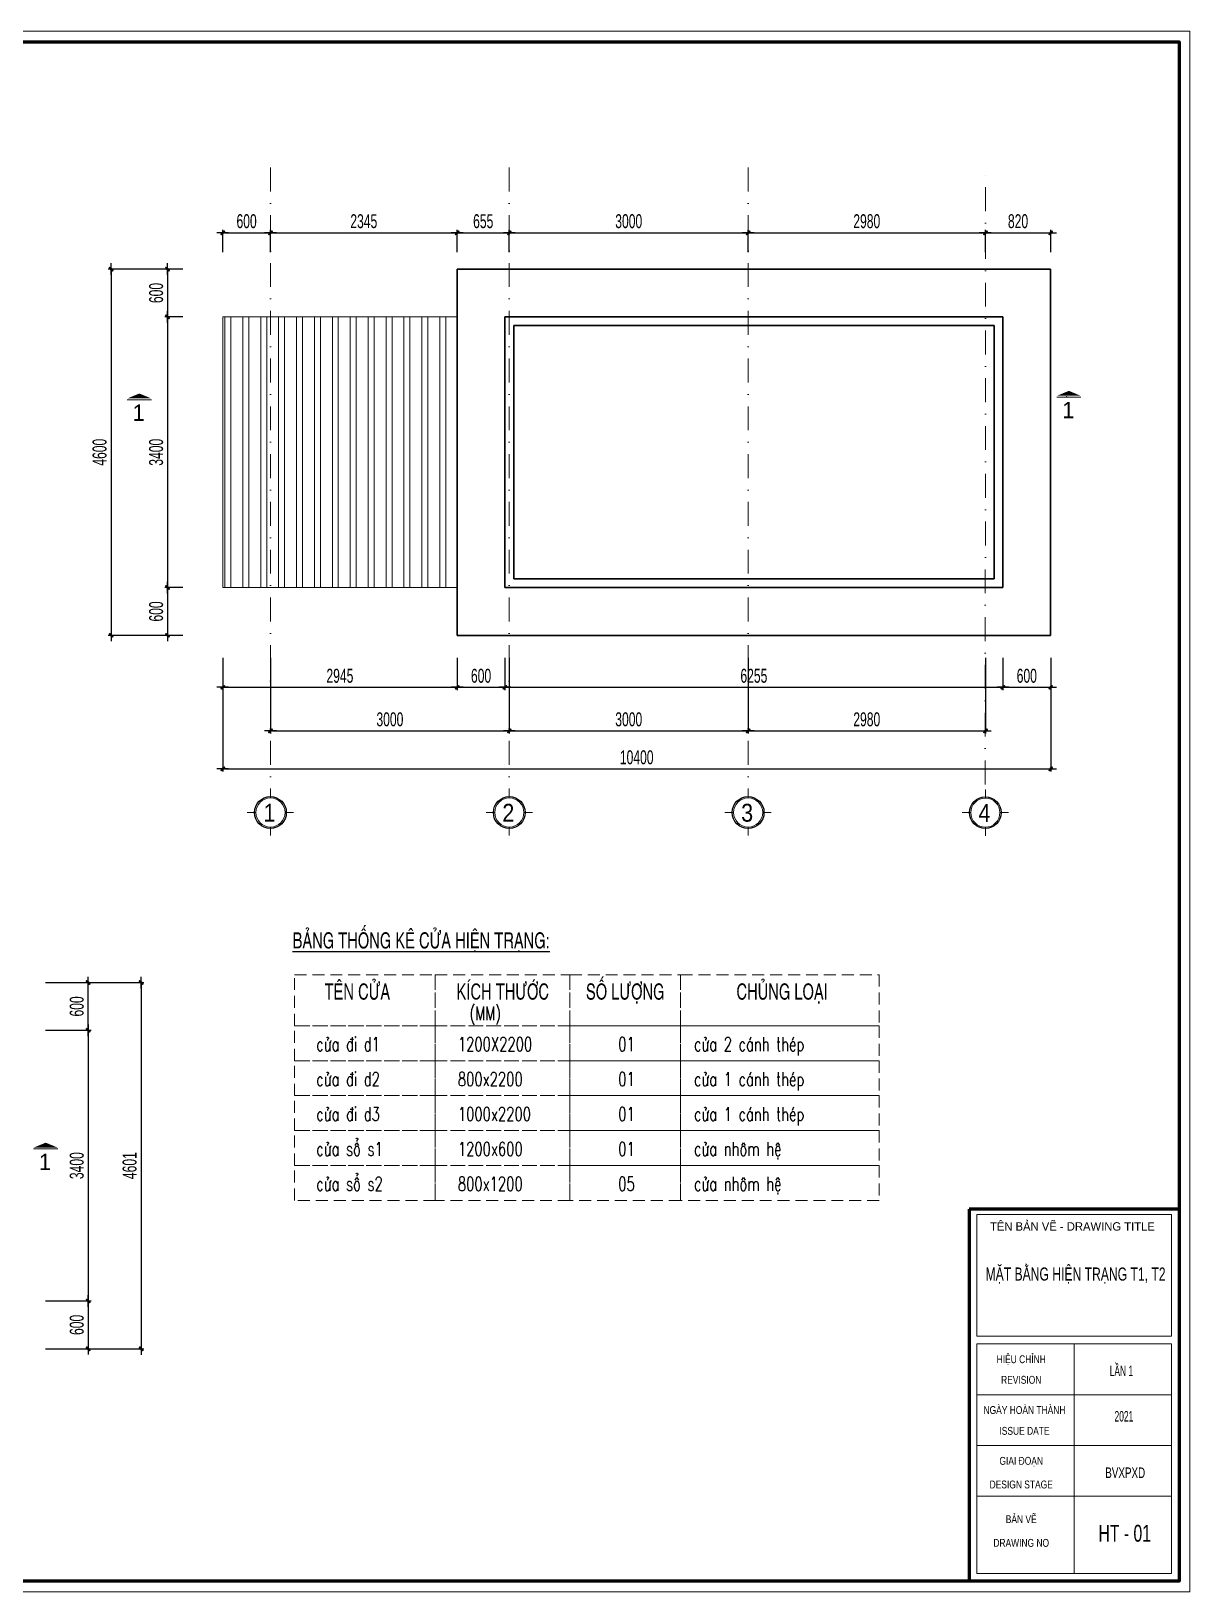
# Model space of a CAD drawing. Header units: millimetres. Extents: x 596422 to 1674380, y -367470 to 58862.
# Drawn here: x 842451 to 857004, y -263164 to -243562 of the extents above; entities that cross this region are included whole.
import ezdxf
from ezdxf.enums import TextEntityAlignment as Align

# ---------------------------------------------------------------- set-up
doc = ezdxf.new("R2010")
doc.units = ezdxf.units.MM
doc.header["$LTSCALE"] = 600
doc.header["$MEASUREMENT"] = 0
doc.linetypes.add('DASHDOT', pattern=[1, 0.5, -0.25, 0, -0.25])
doc.linetypes.add('HIDDEN', pattern=[0.375, 0.25, -0.125])
doc.layers.get('0').update_dxf_attribs({"lineweight": 0})
doc.layers.get('Defpoints').update_dxf_attribs({"lineweight": 0})
for name, color, linetype, lineweight in [('ISO', 33, 'Continuous', 15), ('LC Dim', 8, 'Continuous', 18), ('LC Hatch', 252, 'Continuous', 9), ('LC ISO', 153, 'Continuous', 13), ('LC Khac', 4, 'Continuous', 9), ('LC MANH DUT', 35, 'HIDDEN', 5), ('LC Net dam 1', 30, 'Continuous', 30), ('LC Net manh', 9, 'Continuous', 5), ('LC Net truc', 79, 'DASHDOT', 13), ('LC Text1', 3, 'Continuous', 20), ('LC Text2', 7, 'Continuous', 25)]:
    doc.layers.add(name, color=color, linetype=linetype, lineweight=lineweight)
doc.layers.add('Khungten_LCDI', color=7, linetype='Continuous')
doc.layers.add('Kichthuoc', color=9, linetype='Continuous')
doc.styles.add('HOATBIF', font='hoatbif.shx', dxfattribs={"width": 0.65})
doc.styles.add('Khungten', font='VHAVAN.TTF', dxfattribs={"width": 0.9, "height": 5000})
doc.styles.add('LC 1', font='VHAVANB.TTF')
doc.styles.add('LC 2', font='VHARIALN.TTF', dxfattribs={"width": 0.7})
doc.styles.add('LC 3', font='vnsimli.shx', dxfattribs={"width": 0.75})
doc.styles.add('Title', font='VHAVAN.TTF', dxfattribs={"width": 0.8})
doc.dimstyles.new('1-100(1-70)', dxfattribs={"dimscale": 70, "dimtxt": 2.5, "dimasz": 0.35, "dimexe": 0.5, "dimexo": 0, "dimgap": 0.8, "dimtad": 1, "dimdec": 0, "dimzin": 0, "dimdsep": 46, "dimtxsty": 'HOATBIF', "dimblk1": 'DOT', "dimblk2": 'DOT', "dimsah": 1, "dimcen": -1, "dimdle": 1, "dimclrd": 256, "dimclre": 256, "dimclrt": 4, "dimadec": 3, "dimazin": 2, "dimtfac": 0.333333, "dimtdec": 0, "dimtix": 1, "dimtmove": 2, "dimatfit": 3, "dimldrblk": 'DOT', "dimfxl": 1, "dimtvp": 0.833333, "dimtolj": 1, "dimtzin": 0, "dimarcsym": 0})

# ---------------------------------------------------------------- blocks, each defined once
blk = doc.blocks.new('LCDI-new')
at = {"layer": 'Defpoints', "lineweight": 0}
blk.add_lwpolyline([(-1626044.71, 488105.01), (-1626044.71, 488402.01), (-1625624.71, 488402.01), (-1625624.71, 488105.01)], close=True, dxfattribs=at)
at = {"layer": 'Khungten_LCDI', "color": 5, "lineweight": 25}
blk.add_line((-1625626.71, 488107.01), (-1625626.71, 488400.01), dxfattribs=at)
at = {"layer": 'Khungten_LCDI', "color": 5, "lineweight": 60}
for p, q in [((-1625666.71, 488177.85), (-1625666.71, 488107.01)), ((-1625626.71, 488177.85), (-1625666.71, 488177.85))]:
    blk.add_line(p, q, dxfattribs=at)
at = {"layer": 'Khungten_LCDI', "color": 9, "lineweight": 15}
for p, q in [((-1625646.71, 488152.18), (-1625646.71, 488108.51)), ((-1625628.21, 488142.51), (-1625665.21, 488142.51)), ((-1625628.21, 488132.84), (-1625665.21, 488132.84)), ((-1625628.21, 488123.18), (-1625665.21, 488123.18))]:
    blk.add_line(p, q, dxfattribs=at)
at = {"layer": 'Khungten_LCDI', "color": 5, "lineweight": 60}
blk.add_lwpolyline([(-1626032.71, 488107.01), (-1626032.71, 488400.01), (-1625626.71, 488400.01), (-1625626.71, 488107.01)], close=True, dxfattribs=at)
at = {"layer": 'Khungten_LCDI', "color": 9, "lineweight": 15}
for points in [[(-1625665.21, 488153.68), (-1625628.21, 488153.68), (-1625628.21, 488176.84), (-1625665.21, 488176.84)], [(-1625665.21, 488108.51), (-1625628.21, 488108.51), (-1625628.21, 488152.18), (-1625665.21, 488152.18)]]:
    blk.add_lwpolyline(points, close=True, dxfattribs=at)
at = {"color": 7, "style": 'Khungten'}
blk.add_text('tªn b¶n vÏ - drawing title', height=1.6, dxfattribs=at).set_placement((-1625647.05, 488173.74), align=Align.CENTER)
at = {"color": 7}
for s, height, style, width, p in [('hiÖu chØnh', 1.5, 'Khungten', 0.8, (-1625656.79, 488148.52)), ('revision', 1.5, 'Khungten', 0.8, (-1625656.79, 488144.6)), ('ngµy hoµn thµnh', 1.5, 'Khungten', 0.8, (-1625656.17, 488138.85)), ('issue date', 1.5, 'Khungten', 0.8, (-1625656.17, 488134.89)), ('giai ®o¹n', 1.5, 'Khungten', 0.8, (-1625656.79, 488129.18)), ('BVxpxd', 2, 'Title', 0.7, (-1625637, 488126.67)), ('design stage', 1.5, 'Khungten', 0.8, (-1625656.79, 488124.68)), ('b¶n vÏ', 1.5, 'Khungten', 0.8, (-1625656.79, 488118.07)), ('drawing nO', 1.5, 'Khungten', 0.8, (-1625656.79, 488113.57))]:
    blk.add_text(s, height=height, dxfattribs=dict(at, style=style, width=width)).set_placement(p, align=Align.CENTER)
at = {"color": 2, "style": 'Title', "width": 1.824646}
for tag, p, p2 in [('TENBANVE1', (-1625663.58, 488164.65), (-1625629.32, 488164.65)), ('TENBANVE2', (-1625663.58, 488157.89), (-1625629.32, 488157.89))]:
    blk.add_attdef(tag, text='', height=2.5, dxfattribs=at).set_placement(p, p2, align=Align.FIT)
at = {"color": 7, "style": 'Khungten', "width": 0.8}
for tag, p in [('REVISION', (-1625637.72, 488146.05)), ('NGAYHT', (-1625637.25, 488137.42))]:
    blk.add_attdef(tag, text='', height=2, dxfattribs=at).set_placement(p, align=Align.CENTER)
at = {"color": 2, "style": 'Title', "width": 0.7}
blk.add_attdef('SOBANVE', text='', height=2.5, dxfattribs=at).set_placement((-1625637.09, 488114.55), align=Align.CENTER)
blk = doc.blocks.new('DOT')
at = {"layer": 'Kichthuoc'}
blk.add_line((-3, 0), (3, 0), dxfattribs=at)
at = {"layer": 'Kichthuoc', "color": 4}
blk.add_line((-1, -1), (1, 1), dxfattribs=at)
blk.add_lwpolyline([(0.5, 1), (-1, -0.5), (-0.5, -1), (1, 0.5)], close=True, dxfattribs=at)
blk = doc.blocks.new('*D1454')
at = {"layer": 'Defpoints', "color": 0, "transparency": 16777216}
for p in [(842629, -255511), (843168, -255511), (842629, -256111)]:
    blk.add_point(p, dxfattribs=at)
at = {"layer": 'LC Dim', "lineweight": -2, "transparency": 16777216}
for p, q in [((842629, -255511), (843203, -255511)), ((843168, -256087), (843168, -255536)), ((842629, -256111), (843203, -256111))]:
    blk.add_line(p, q, dxfattribs=at)
at = {"layer": 'LC Dim', "lineweight": -2, "transparency": 16777216, "xscale": 24.5, "yscale": 24.5, "zscale": 24.5}
for p, rotation in [((843168, -255511), 89.99999999999338), ((843168, -256111), 269.9999999999933)]:
    blk.add_blockref('DOT', p, dxfattribs=dict(at, rotation=rotation))
at = {"layer": 'LC Dim', "color": 4, "transparency": 16777216, "insert": (843024, -255811), "char_height": 175, "attachment_point": 5, "rotation": 90, "style": 'HOATBIF'}
blk.add_mtext('\\A1;600', dxfattribs=at)
blk = doc.blocks.new('_Dot')
at = {"color": 0, "linetype": 'ByBlock', "lineweight": -2}
blk.add_line((-0.5, 0), (-1, 0), dxfattribs=at)
at = {"color": 0, "linetype": 'ByBlock', "const_width": 0.5}
blk.add_lwpolyline([(-0.25, 0, 1), (0.25, 0, 1)], format="xyb", close=True, dxfattribs=at)
blk = doc.blocks.new('*D1455')
at = {"layer": 'Defpoints', "color": 0, "transparency": 16777216}
for p in [(842629, -256111), (842629, -259511), (843168, -259511)]:
    blk.add_point(p, dxfattribs=at)
at = {"layer": 'LC Dim', "lineweight": -2, "transparency": 16777216}
for p, q in [((842629, -256111), (843203, -256111)), ((843168, -256136), (843168, -259487)), ((842629, -259511), (843203, -259511))]:
    blk.add_line(p, q, dxfattribs=at)
at = {"layer": 'LC Dim', "lineweight": -2, "transparency": 16777216, "xscale": 24.5, "yscale": 24.5, "zscale": 24.5}
for p, rotation in [((843168, -256111), 89.99999999999336), ((843168, -259511), 269.9999999999933)]:
    blk.add_blockref('DOT', p, dxfattribs=dict(at, rotation=rotation))
at = {"layer": 'LC Dim', "color": 4, "transparency": 16777216, "insert": (843024, -257811), "char_height": 175, "attachment_point": 5, "rotation": 90, "style": 'HOATBIF'}
blk.add_mtext('\\A1;3400', dxfattribs=at)
blk = doc.blocks.new('*D1456')
at = {"layer": 'Defpoints', "color": 0, "transparency": 16777216}
for p in [(842629, -259511), (842629, -260111), (843168, -260111)]:
    blk.add_point(p, dxfattribs=at)
at = {"layer": 'LC Dim', "lineweight": -2, "transparency": 16777216}
for p, q in [((842629, -259511), (843203, -259511)), ((843168, -259536), (843168, -260087)), ((842629, -260111), (843203, -260111))]:
    blk.add_line(p, q, dxfattribs=at)
at = {"layer": 'LC Dim', "lineweight": -2, "transparency": 16777216, "xscale": 24.5, "yscale": 24.5, "zscale": 24.5}
for p, rotation in [((843168, -259511), 89.99999999999336), ((843168, -260111), 269.9999999999933)]:
    blk.add_blockref('DOT', p, dxfattribs=dict(at, rotation=rotation))
at = {"layer": 'LC Dim', "color": 4, "transparency": 16777216, "insert": (843024, -259811), "char_height": 175, "attachment_point": 5, "rotation": 90, "style": 'HOATBIF'}
blk.add_mtext('\\A1;600', dxfattribs=at)
blk = doc.blocks.new('*D1458')
at = {"layer": 'Defpoints', "color": 0, "transparency": 16777216}
for p in [(842629, -255511), (842629, -260112), (843832, -260112)]:
    blk.add_point(p, dxfattribs=at)
at = {"layer": 'LC Dim', "lineweight": -2, "transparency": 16777216}
for p, q in [((842629, -255511), (843867, -255511)), ((843832, -255536), (843832, -260087)), ((842629, -260112), (843867, -260112))]:
    blk.add_line(p, q, dxfattribs=at)
at = {"layer": 'LC Dim', "lineweight": -2, "transparency": 16777216, "xscale": 24.5, "yscale": 24.5, "zscale": 24.5}
for p, rotation in [((843832, -255511), 89.99999999999336), ((843832, -260112), 269.9999999999933)]:
    blk.add_blockref('DOT', p, dxfattribs=dict(at, rotation=rotation))
at = {"layer": 'LC Dim', "color": 4, "transparency": 16777216, "insert": (843688, -257811), "char_height": 175, "attachment_point": 5, "rotation": 90, "style": 'HOATBIF'}
blk.add_mtext('\\A1;4601', dxfattribs=at)
blk = doc.blocks.new('*D1459')
at = {"layer": 'Defpoints', "color": 0, "transparency": 16777216}
for p in [(845457, -246093), (844857, -246338), (845457, -246338)]:
    blk.add_point(p, dxfattribs=at)
at = {"layer": 'LC Dim', "lineweight": -2, "transparency": 16777216}
for p, q in [((844857, -246338), (844857, -246058)), ((844881, -246093), (845432, -246093)), ((845457, -246338), (845457, -246058))]:
    blk.add_line(p, q, dxfattribs=at)
at = {"layer": 'LC Dim', "lineweight": -2, "transparency": 16777216, "xscale": 24.5, "yscale": 24.5, "zscale": 24.5}
for p, rotation in [((844857, -246093), 179.9999999999934), ((845457, -246093), 359.9999999999933)]:
    blk.add_blockref('DOT', p, dxfattribs=dict(at, rotation=rotation))
at = {"layer": 'LC Dim', "color": 4, "transparency": 16777216, "insert": (845157, -245949), "char_height": 175, "attachment_point": 5, "style": 'HOATBIF'}
blk.add_mtext('\\A1;600', dxfattribs=at)
blk = doc.blocks.new('*D1460')
at = {"layer": 'Defpoints', "color": 0, "transparency": 16777216}
for p in [(847802, -246093), (845457, -246338), (847802, -246338)]:
    blk.add_point(p, dxfattribs=at)
at = {"layer": 'LC Dim', "lineweight": -2, "transparency": 16777216}
for p, q in [((845457, -246338), (845457, -246058)), ((845481, -246093), (847777, -246093)), ((847802, -246338), (847802, -246058))]:
    blk.add_line(p, q, dxfattribs=at)
at = {"layer": 'LC Dim', "lineweight": -2, "transparency": 16777216, "xscale": 24.5, "yscale": 24.5, "zscale": 24.5}
for p, rotation in [((845457, -246093), 179.9999999999906), ((847802, -246093), 359.9999999999907)]:
    blk.add_blockref('DOT', p, dxfattribs=dict(at, rotation=rotation))
at = {"layer": 'LC Dim', "color": 4, "transparency": 16777216, "insert": (846629, -245949), "char_height": 175, "attachment_point": 5, "style": 'HOATBIF'}
blk.add_mtext('\\A1;2345', dxfattribs=at)
blk = doc.blocks.new('*D1461')
at = {"layer": 'Defpoints', "color": 0, "transparency": 16777216}
for p in [(848457, -246093), (847802, -246338), (848457, -246338)]:
    blk.add_point(p, dxfattribs=at)
at = {"layer": 'LC Dim', "lineweight": -2, "transparency": 16777216}
for p, q in [((847802, -246338), (847802, -246058)), ((847826, -246093), (848432, -246093)), ((848457, -246338), (848457, -246058))]:
    blk.add_line(p, q, dxfattribs=at)
at = {"layer": 'LC Dim', "lineweight": -2, "transparency": 16777216, "xscale": 24.5, "yscale": 24.5, "zscale": 24.5}
for p, rotation in [((847802, -246093), 179.9999999999906), ((848457, -246093), 359.9999999999907)]:
    blk.add_blockref('DOT', p, dxfattribs=dict(at, rotation=rotation))
at = {"layer": 'LC Dim', "color": 4, "transparency": 16777216, "insert": (848129, -245949), "char_height": 175, "attachment_point": 5, "style": 'HOATBIF'}
blk.add_mtext('\\A1;655', dxfattribs=at)
blk = doc.blocks.new('*D1462')
at = {"layer": 'Defpoints', "color": 0, "transparency": 16777216}
for p in [(851457, -246093), (848457, -246338), (851457, -246338)]:
    blk.add_point(p, dxfattribs=at)
at = {"layer": 'LC Dim', "lineweight": -2, "transparency": 16777216}
for p, q in [((848457, -246338), (848457, -246058)), ((848481, -246093), (851432, -246093)), ((851457, -246338), (851457, -246058))]:
    blk.add_line(p, q, dxfattribs=at)
at = {"layer": 'LC Dim', "lineweight": -2, "transparency": 16777216, "xscale": 24.5, "yscale": 24.5, "zscale": 24.5}
for p, rotation in [((848457, -246093), 179.9999999999906), ((851457, -246093), 359.9999999999907)]:
    blk.add_blockref('DOT', p, dxfattribs=dict(at, rotation=rotation))
at = {"layer": 'LC Dim', "color": 4, "transparency": 16777216, "insert": (849957, -245949), "char_height": 175, "attachment_point": 5, "style": 'HOATBIF'}
blk.add_mtext('\\A1;3000', dxfattribs=at)
blk = doc.blocks.new('*D1463')
at = {"layer": 'Defpoints', "color": 0, "transparency": 16777216}
for p in [(854437, -246093), (851457, -246338), (854437, -246338)]:
    blk.add_point(p, dxfattribs=at)
at = {"layer": 'LC Dim', "lineweight": -2, "transparency": 16777216}
for p, q in [((851457, -246338), (851457, -246058)), ((851481, -246093), (854412, -246093)), ((854437, -246338), (854437, -246058))]:
    blk.add_line(p, q, dxfattribs=at)
at = {"layer": 'LC Dim', "lineweight": -2, "transparency": 16777216, "xscale": 24.5, "yscale": 24.5, "zscale": 24.5}
for p, rotation in [((851457, -246093), 179.9999999999906), ((854437, -246093), 359.9999999999907)]:
    blk.add_blockref('DOT', p, dxfattribs=dict(at, rotation=rotation))
at = {"layer": 'LC Dim', "color": 4, "transparency": 16777216, "insert": (852947, -245949), "char_height": 175, "attachment_point": 5, "style": 'HOATBIF'}
blk.add_mtext('\\A1;2980', dxfattribs=at)
blk = doc.blocks.new('*D1464')
at = {"layer": 'Defpoints', "color": 0, "transparency": 16777216}
for p in [(855257, -246093), (854437, -246338), (855257, -246338)]:
    blk.add_point(p, dxfattribs=at)
at = {"layer": 'LC Dim', "lineweight": -2, "transparency": 16777216}
for p, q in [((854437, -246338), (854437, -246058)), ((854461, -246093), (855232, -246093)), ((855257, -246338), (855257, -246058))]:
    blk.add_line(p, q, dxfattribs=at)
at = {"layer": 'LC Dim', "lineweight": -2, "transparency": 16777216, "xscale": 24.5, "yscale": 24.5, "zscale": 24.5}
for p, rotation in [((854437, -246093), 179.9999999999906), ((855257, -246093), 359.9999999999907)]:
    blk.add_blockref('DOT', p, dxfattribs=dict(at, rotation=rotation))
at = {"layer": 'LC Dim', "color": 4, "transparency": 16777216, "insert": (854847, -245949), "char_height": 175, "attachment_point": 5, "style": 'HOATBIF'}
blk.add_mtext('\\A1;820', dxfattribs=at)
blk = doc.blocks.new('*D1465')
at = {"layer": 'Defpoints', "color": 0, "transparency": 16777216}
for p in [(844354, -246550), (844164, -247150), (844354, -247150)]:
    blk.add_point(p, dxfattribs=at)
at = {"layer": 'LC Dim', "lineweight": -2, "transparency": 16777216}
for p, q in [((844354, -246550), (844129, -246550)), ((844164, -246575), (844164, -247126)), ((844354, -247150), (844129, -247150))]:
    blk.add_line(p, q, dxfattribs=at)
at = {"layer": 'LC Dim', "lineweight": -2, "transparency": 16777216, "xscale": 24.5, "yscale": 24.5, "zscale": 24.5}
for p, rotation in [((844164, -246550), 89.99999999999336), ((844164, -247150), 269.9999999999933)]:
    blk.add_blockref('DOT', p, dxfattribs=dict(at, rotation=rotation))
at = {"layer": 'LC Dim', "color": 4, "transparency": 16777216, "insert": (844021, -246850), "char_height": 175, "attachment_point": 5, "rotation": 90, "style": 'HOATBIF'}
blk.add_mtext('\\A1;600', dxfattribs=at)
blk = doc.blocks.new('*D1466')
at = {"layer": 'Defpoints', "color": 0, "transparency": 16777216}
for p in [(844354, -247150), (844164, -250550), (844354, -250550)]:
    blk.add_point(p, dxfattribs=at)
at = {"layer": 'LC Dim', "lineweight": -2, "transparency": 16777216}
for p, q in [((844354, -247150), (844129, -247150)), ((844164, -247175), (844164, -250526)), ((844354, -250550), (844129, -250550))]:
    blk.add_line(p, q, dxfattribs=at)
at = {"layer": 'LC Dim', "lineweight": -2, "transparency": 16777216, "xscale": 24.5, "yscale": 24.5, "zscale": 24.5}
for p, rotation in [((844164, -247150), 89.99999999999336), ((844164, -250550), 269.9999999999933)]:
    blk.add_blockref('DOT', p, dxfattribs=dict(at, rotation=rotation))
at = {"layer": 'LC Dim', "color": 4, "transparency": 16777216, "insert": (844021, -248850), "char_height": 175, "attachment_point": 5, "rotation": 90, "style": 'HOATBIF'}
blk.add_mtext('\\A1;3400', dxfattribs=at)
blk = doc.blocks.new('*D1467')
at = {"layer": 'Defpoints', "color": 0, "transparency": 16777216}
for p in [(844354, -250550), (844164, -251150), (844354, -251150)]:
    blk.add_point(p, dxfattribs=at)
at = {"layer": 'LC Dim', "lineweight": -2, "transparency": 16777216}
for p, q in [((844354, -250550), (844129, -250550)), ((844164, -250575), (844164, -251126)), ((844354, -251150), (844129, -251150))]:
    blk.add_line(p, q, dxfattribs=at)
at = {"layer": 'LC Dim', "lineweight": -2, "transparency": 16777216, "xscale": 24.5, "yscale": 24.5, "zscale": 24.5}
for p, rotation in [((844164, -250550), 89.99999999999336), ((844164, -251150), 269.9999999999933)]:
    blk.add_blockref('DOT', p, dxfattribs=dict(at, rotation=rotation))
at = {"layer": 'LC Dim', "color": 4, "transparency": 16777216, "insert": (844021, -250850), "char_height": 175, "attachment_point": 5, "rotation": 90, "style": 'HOATBIF'}
blk.add_mtext('\\A1;600', dxfattribs=at)
blk = doc.blocks.new('*D1468')
at = {"layer": 'Defpoints', "color": 0, "transparency": 16777216}
for p in [(844354, -246550), (843455, -251150), (844354, -251150)]:
    blk.add_point(p, dxfattribs=at)
at = {"layer": 'LC Dim', "lineweight": -2, "transparency": 16777216}
for p, q in [((844354, -246550), (843420, -246550)), ((843455, -246575), (843455, -251126)), ((844354, -251150), (843420, -251150))]:
    blk.add_line(p, q, dxfattribs=at)
at = {"layer": 'LC Dim', "lineweight": -2, "transparency": 16777216, "xscale": 24.5, "yscale": 24.5, "zscale": 24.5}
for p, rotation in [((843455, -246550), 89.99999999999336), ((843455, -251150), 269.9999999999933)]:
    blk.add_blockref('DOT', p, dxfattribs=dict(at, rotation=rotation))
at = {"layer": 'LC Dim', "color": 4, "transparency": 16777216, "insert": (843311, -248850), "char_height": 175, "attachment_point": 5, "rotation": 90, "style": 'HOATBIF'}
blk.add_mtext('\\A1;4600', dxfattribs=at)
blk = doc.blocks.new('*D1469')
at = {"layer": 'Defpoints', "color": 0, "transparency": 16777216}
for p in [(844857, -251432), (847802, -251432), (847802, -251803)]:
    blk.add_point(p, dxfattribs=at)
at = {"layer": 'LC Dim', "lineweight": -2, "transparency": 16777216}
for p, q in [((844857, -251432), (844857, -251838)), ((847802, -251432), (847802, -251838)), ((844881, -251803), (847777, -251803))]:
    blk.add_line(p, q, dxfattribs=at)
at = {"layer": 'LC Dim', "lineweight": -2, "transparency": 16777216, "xscale": 24.5, "yscale": 24.5, "zscale": 24.5}
for p, rotation in [((844857, -251803), 179.9999999999934), ((847802, -251803), 359.9999999999933)]:
    blk.add_blockref('DOT', p, dxfattribs=dict(at, rotation=rotation))
at = {"layer": 'LC Dim', "color": 4, "transparency": 16777216, "insert": (846329, -251659), "char_height": 175, "attachment_point": 5, "style": 'HOATBIF'}
blk.add_mtext('\\A1;2945', dxfattribs=at)
blk = doc.blocks.new('*D1470')
at = {"layer": 'Defpoints', "color": 0, "transparency": 16777216}
for p in [(847802, -251432), (848402, -251432), (848402, -251803)]:
    blk.add_point(p, dxfattribs=at)
at = {"layer": 'LC Dim', "lineweight": -2, "transparency": 16777216}
for p, q in [((847802, -251432), (847802, -251838)), ((848402, -251432), (848402, -251838)), ((847826, -251803), (848377, -251803))]:
    blk.add_line(p, q, dxfattribs=at)
at = {"layer": 'LC Dim', "lineweight": -2, "transparency": 16777216, "xscale": 24.5, "yscale": 24.5, "zscale": 24.5}
for p, rotation in [((847802, -251803), 179.9999999999939), ((848402, -251803), 359.9999999999939)]:
    blk.add_blockref('DOT', p, dxfattribs=dict(at, rotation=rotation))
at = {"layer": 'LC Dim', "color": 4, "transparency": 16777216, "insert": (848102, -251659), "char_height": 175, "attachment_point": 5, "style": 'HOATBIF'}
blk.add_mtext('\\A1;600', dxfattribs=at)
blk = doc.blocks.new('*D1471')
at = {"layer": 'Defpoints', "color": 0, "transparency": 16777216}
for p in [(848402, -251432), (854657, -251432), (854657, -251803)]:
    blk.add_point(p, dxfattribs=at)
at = {"layer": 'LC Dim', "lineweight": -2, "transparency": 16777216}
for p, q in [((848402, -251432), (848402, -251838)), ((854657, -251432), (854657, -251838)), ((848426, -251803), (854632, -251803))]:
    blk.add_line(p, q, dxfattribs=at)
at = {"layer": 'LC Dim', "lineweight": -2, "transparency": 16777216, "xscale": 24.5, "yscale": 24.5, "zscale": 24.5}
for p, rotation in [((848402, -251803), 179.9999999999939), ((854657, -251803), 359.9999999999939)]:
    blk.add_blockref('DOT', p, dxfattribs=dict(at, rotation=rotation))
at = {"layer": 'LC Dim', "color": 4, "transparency": 16777216, "insert": (851529, -251659), "char_height": 175, "attachment_point": 5, "style": 'HOATBIF'}
blk.add_mtext('\\A1;6255', dxfattribs=at)
blk = doc.blocks.new('*D1472')
at = {"layer": 'Defpoints', "color": 0, "transparency": 16777216}
for p in [(854657, -251432), (855257, -251432), (855257, -251803)]:
    blk.add_point(p, dxfattribs=at)
at = {"layer": 'LC Dim', "lineweight": -2, "transparency": 16777216}
for p, q in [((854657, -251432), (854657, -251838)), ((855257, -251432), (855257, -251838)), ((854681, -251803), (855232, -251803))]:
    blk.add_line(p, q, dxfattribs=at)
at = {"layer": 'LC Dim', "lineweight": -2, "transparency": 16777216, "xscale": 24.5, "yscale": 24.5, "zscale": 24.5}
for p, rotation in [((854657, -251803), 179.9999999999939), ((855257, -251803), 359.9999999999939)]:
    blk.add_blockref('DOT', p, dxfattribs=dict(at, rotation=rotation))
at = {"layer": 'LC Dim', "color": 4, "transparency": 16777216, "insert": (854957, -251659), "char_height": 175, "attachment_point": 5, "style": 'HOATBIF'}
blk.add_mtext('\\A1;600', dxfattribs=at)
blk = doc.blocks.new('*D1473')
at = {"layer": 'Defpoints', "color": 0, "transparency": 16777216}
for p in [(845457, -251432), (848457, -251432), (848457, -252349)]:
    blk.add_point(p, dxfattribs=at)
at = {"layer": 'LC Dim', "lineweight": -2, "transparency": 16777216}
for p, q in [((845457, -251432), (845457, -252384)), ((848457, -251432), (848457, -252384)), ((845481, -252349), (848432, -252349))]:
    blk.add_line(p, q, dxfattribs=at)
at = {"layer": 'LC Dim', "lineweight": -2, "transparency": 16777216, "xscale": 24.5, "yscale": 24.5, "zscale": 24.5}
for p, rotation in [((845457, -252349), 179.9999999999934), ((848457, -252349), 359.9999999999933)]:
    blk.add_blockref('DOT', p, dxfattribs=dict(at, rotation=rotation))
at = {"layer": 'LC Dim', "color": 4, "transparency": 16777216, "insert": (846957, -252206), "char_height": 175, "attachment_point": 5, "style": 'HOATBIF'}
blk.add_mtext('\\A1;3000', dxfattribs=at)
blk = doc.blocks.new('*D1474')
at = {"layer": 'Defpoints', "color": 0, "transparency": 16777216}
for p in [(848457, -251432), (851457, -251432), (851457, -252349)]:
    blk.add_point(p, dxfattribs=at)
at = {"layer": 'LC Dim', "lineweight": -2, "transparency": 16777216}
for p, q in [((848457, -251432), (848457, -252384)), ((851457, -251432), (851457, -252384)), ((848481, -252349), (851432, -252349))]:
    blk.add_line(p, q, dxfattribs=at)
at = {"layer": 'LC Dim', "lineweight": -2, "transparency": 16777216, "xscale": 24.5, "yscale": 24.5, "zscale": 24.5}
for p, rotation in [((848457, -252349), 180.0000000018666), ((851457, -252349), 1.866603931457309e-09)]:
    blk.add_blockref('DOT', p, dxfattribs=dict(at, rotation=rotation))
at = {"layer": 'LC Dim', "color": 4, "transparency": 16777216, "insert": (849957, -252206), "char_height": 175, "attachment_point": 5, "rotation": 0, "style": 'HOATBIF'}
blk.add_mtext('\\A1;3000', dxfattribs=at)
blk = doc.blocks.new('*D1475')
at = {"layer": 'Defpoints', "color": 0, "transparency": 16777216}
for p in [(851457, -251432), (854437, -251432), (854437, -252349)]:
    blk.add_point(p, dxfattribs=at)
at = {"layer": 'LC Dim', "lineweight": -2, "transparency": 16777216}
for p, q in [((851457, -251432), (851457, -252384)), ((854437, -251432), (854437, -252384)), ((851481, -252349), (854412, -252349))]:
    blk.add_line(p, q, dxfattribs=at)
at = {"layer": 'LC Dim', "lineweight": -2, "transparency": 16777216, "xscale": 24.5, "yscale": 24.5, "zscale": 24.5}
for p, rotation in [((851457, -252349), 180.0000000018666), ((854437, -252349), 1.866603931457309e-09)]:
    blk.add_blockref('DOT', p, dxfattribs=dict(at, rotation=rotation))
at = {"layer": 'LC Dim', "color": 4, "transparency": 16777216, "insert": (852947, -252206), "char_height": 175, "attachment_point": 5, "rotation": 0, "style": 'HOATBIF'}
blk.add_mtext('\\A1;2980', dxfattribs=at)
blk = doc.blocks.new('*D1476')
at = {"layer": 'Defpoints', "color": 0, "transparency": 16777216}
for p in [(844857, -251432), (855257, -251432), (855257, -252826)]:
    blk.add_point(p, dxfattribs=at)
at = {"layer": 'LC Dim', "lineweight": -2, "transparency": 16777216}
for p, q in [((844857, -251432), (844857, -252861)), ((855257, -251432), (855257, -252861)), ((844881, -252826), (855232, -252826))]:
    blk.add_line(p, q, dxfattribs=at)
at = {"layer": 'LC Dim', "lineweight": -2, "transparency": 16777216, "xscale": 24.5, "yscale": 24.5, "zscale": 24.5}
for p, rotation in [((844857, -252826), 179.9999999999934), ((855257, -252826), 359.9999999999933)]:
    blk.add_blockref('DOT', p, dxfattribs=dict(at, rotation=rotation))
at = {"layer": 'LC Dim', "color": 4, "transparency": 16777216, "insert": (850057, -252683), "char_height": 175, "attachment_point": 5, "style": 'HOATBIF'}
blk.add_mtext('\\A1;10400', dxfattribs=at)
blk = doc.blocks.new('TTRUC')
at = {"layer": 'ISO'}
for p, q in [((0, 6.37), (0, 10.13)), ((-6.37, 0), (-10.13, 0)), ((6.37, 0), (10.13, 0)), ((0, -6.37), (0, -10.13))]:
    blk.add_line(p, q, dxfattribs=at)
blk.add_circle((0, 0), 6.37, dxfattribs=at)
at = {"layer": 'Kichthuoc'}
blk.add_circle((0, 0), 6.95, dxfattribs=at)

msp = doc.modelspace()

# ---------------------------------------------------------------- hatches: boundary and pattern name
at = {"layer": 'LC Hatch'}
h = msp.add_hatch(dxfattribs=at)
h.set_pattern_fill('ANSI32', color=256, scale=600, angle=45)
h.set_pattern_definition([(90, (864683.87, -192285.33), (-225, 3e-11), []), (90, (864758.87, -192210.33), (-225, 3e-11), [])])
h.paths.add_polyline_path([(844856.6, -250550.2), (847801.6, -250550.2), (847801.6, -247150.2), (844856.6, -247150.2)])

# ---------------------------------------------------------------- linework, layer by layer
at = {"layer": 'LC Dim'}
for p in [(854656.6, -247550.2), (854656.6, -247550.2), (855456, -248150.2), (855456, -248150.2), (854656.6, -249350.2), (854656.6, -249350.2), (854656.6, -249950.2), (854656.6, -249950.2)]:
    msp.add_point(p, dxfattribs=at)
at = {"layer": 'LC Khac', "color": 1, "ltscale": 2}
for p, q in [((855636.7, -248157.7), (855333.8, -248157.7)), ((843960.7, -248190.8), (843657.8, -248190.8)), ((842784.6, -257600.7), (842481.7, -257600.7))]:
    msp.add_line(p, q, dxfattribs=at)
for points in [[(843809.2, -248112.4, 0, 294.2, 0), (843809.2, -248173.2, 171.6, 171.6, 0)], [(855485.3, -248079.3, 0, 294.2, 0), (855485.3, -248140.1, 171.6, 171.6, 0)], [(842633.1, -257522.3, 0, 294.2, 0), (842633.1, -257583.1, 171.6, 171.6, 0)]]:
    msp.add_lwpolyline(points, format="xyseb", dxfattribs=at)
at = {"layer": 'LC MANH DUT'}
for points in [[(845759.3, -255412.3), (847527.5, -255412.3), (847527.5, -256054.7), (845759.3, -256054.7)], [(847527.5, -255412.3), (849217.9, -255412.3), (849217.9, -256054.7), (847527.5, -256054.7)], [(849217.9, -255412.3), (850608.7, -255412.3), (850608.7, -256054.7), (849217.9, -256054.7)], [(850608.7, -255412.3), (853102.3, -255412.3), (853102.3, -256054.7), (850608.7, -256054.7)], [(845759.3, -256054.7), (847527.5, -256054.7), (847527.5, -256493.4), (845759.3, -256493.4)], [(847527.5, -256054.7), (849217.9, -256054.7), (849217.9, -256493.4), (847527.5, -256493.4)], [(849217.9, -256054.7), (850608.7, -256054.7), (850608.7, -256493.4), (849217.9, -256493.4)], [(850608.7, -256054.7), (853102.3, -256054.7), (853102.3, -256493.4), (850608.7, -256493.4)], [(845759.3, -256493.4), (847527.5, -256493.4), (847527.5, -256932), (845759.3, -256932)], [(847527.5, -256493.4), (849217.9, -256493.4), (849217.9, -256932), (847527.5, -256932)], [(849217.9, -256493.4), (850608.7, -256493.4), (850608.7, -256932), (849217.9, -256932)], [(850608.7, -256493.4), (853102.3, -256493.4), (853102.3, -256932), (850608.7, -256932)], [(845759.3, -256932), (847527.5, -256932), (847527.5, -257370.6), (845759.3, -257370.6)], [(847527.5, -256932), (849217.9, -256932), (849217.9, -257370.6), (847527.5, -257370.6)], [(849217.9, -256932), (850608.7, -256932), (850608.7, -257370.6), (849217.9, -257370.6)], [(850608.7, -256932), (853102.3, -256932), (853102.3, -257370.6), (850608.7, -257370.6)], [(845759.3, -257370.6), (847527.5, -257370.6), (847527.5, -257809.3), (845759.3, -257809.3)], [(847527.5, -257370.6), (849217.9, -257370.6), (849217.9, -257809.3), (847527.5, -257809.3)], [(849217.9, -257370.6), (850608.7, -257370.6), (850608.7, -257809.3), (849217.9, -257809.3)], [(850608.7, -257370.6), (853102.3, -257370.6), (853102.3, -257809.3), (850608.7, -257809.3)], [(845759.3, -257809.3), (847527.5, -257809.3), (847527.5, -258247.9), (845759.3, -258247.9)], [(847527.5, -257809.3), (849217.9, -257809.3), (849217.9, -258247.9), (847527.5, -258247.9)], [(849217.9, -257809.3), (850608.7, -257809.3), (850608.7, -258247.9), (849217.9, -258247.9)], [(850608.7, -257809.3), (853102.3, -257809.3), (853102.3, -258247.9), (850608.7, -258247.9)]]:
    msp.add_lwpolyline(points, close=True, dxfattribs=at)
at = {"layer": 'LC Net dam 1'}
for p, q in [((855256.6, -246550.2), (847801.6, -246550.2)), ((847801.6, -251150.2), (847801.6, -246550.2)), ((855256.6, -251150.2), (855256.6, -246550.2)), ((854656.6, -247150.2), (848401.6, -247150.2)), ((848401.6, -250550.2), (848401.6, -247150.2)), ((854656.6, -250550.2), (854656.6, -247150.2)), ((854546.6, -247260.2), (848511.6, -247260.2)), ((848511.6, -250440.2), (848511.6, -247260.2)), ((854546.6, -250440.2), (854546.6, -247260.2)), ((848511.6, -250440.2), (854546.6, -250440.2)), ((848401.6, -250550.2), (854656.6, -250550.2)), ((847801.6, -251150.2), (855256.6, -251150.2))]:
    msp.add_line(p, q, dxfattribs=at)
at = {"layer": 'LC Net manh'}
for p, q in [((847801.6, -247150.2), (844856.6, -247150.2)), ((844856.6, -247150.2), (844856.6, -250550.2)), ((847801.6, -250550.2), (844856.6, -250550.2))]:
    msp.add_line(p, q, dxfattribs=at)
at = {"layer": 'LC Net truc'}
for p, q in [((845456.6, -245274.2), (845456.6, -253080.5)), ((848456.6, -245274.2), (848456.6, -253080.5)), ((851456.6, -245274.2), (851456.6, -253080.5)), ((854435.6, -253022.5), (854437.2, -245346.7))]:
    msp.add_line(p, q, dxfattribs=at)

# ---------------------------------------------------------------- block references
at = {"layer": 'Kichthuoc'}
ref = msp.add_blockref('LCDI-new', (108148235.2, -32478094.3), dxfattribs=dict(at, xscale=66.00000000007024, yscale=66.00000000007024, zscale=66.00000000007024))
ref.add_attrib('TENBANVE', 'mÆt b»ng hiÖn tr¹ng t1, t2', dxfattribs={"layer": '0', "color": 4, "height": 165, "style": 'Title', "width": 0.712885}).set_placement((854438.7, -259255.1), (856700.2, -259255.1), align=Align.FIT)
ref.add_attrib('SOBANVE', 'ht - 01', dxfattribs={"layer": '0', "color": 4, "height": 211.2, "style": 'Title', "width": 0.7}).set_placement((856187.3, -262534.2), align=Align.CENTER)
ref.add_attrib('TYLE', 'lÇn 1', dxfattribs={"layer": '0', "color": 4, "height": 132, "style": 'Khungten', "width": 0.6}).set_placement((856145.5, -260455.2), align=Align.CENTER)
ref.add_attrib('NGAYHT', '2021', dxfattribs={"layer": '0', "color": 4, "height": 132, "style": 'Khungten', "width": 0.6}).set_placement((856176.8, -261024.9), align=Align.CENTER)
at = {"layer": 'LC ISO', "xscale": 28.69141044115101, "yscale": 28.69141044115101, "zscale": 28.69141044115101}
for p in [(845456.6, -253375.4), (848456.6, -253375.4), (851456.6, -253375.4), (854436.6, -253377.3)]:
    msp.add_blockref('TTRUC', p, dxfattribs=at)

# ---------------------------------------------------------------- texts
at = {"ltscale": 2, "style": 'LC 1'}
for p in [(843801.8, -248353.3), (855477.9, -248320.3), (842625.7, -257763.2)]:
    msp.add_attdef('1', text='A', height=205.9, dxfattribs=at).set_placement(p, align=Align.MIDDLE_CENTER)
at = {"layer": 'LC Text1', "ltscale": 0.2, "style": 'LC 1', "width": 0.9}
for s, p in [('1', (845444.5, -253558.1)), ('2', (848444.5, -253558.1)), ('3', (851444.5, -253558.1)), ('4', (854424.5, -253560.1))]:
    msp.add_text(s, height=224.7, dxfattribs=at).set_placement(p, align=Align.BOTTOM_CENTER)
at = {"layer": 'LC Text1', "color": 3, "style": 'LC 3', "width": 0.7}
for s, height, p in [('(MM)', 172.93, (847956.7, -255985.3)), ('cöa ®i d1', 172.93, (846032.3, -256371.9)), ('1200X2200', 172.93, (847810.6, -256371.9)), ('01', 172.93, (849825.5, -256371.9)), ('cöa 2 c¸nh thÐp', 172.933, (850776.7, -256371.9)), ('cöa ®i d2', 172.93, (846032.3, -256810.5)), ('800x2200', 172.93, (847810.6, -256810.5)), ('01', 172.93, (849825.5, -256810.5)), ('cöa 1 c¸nh thÐp', 172.933, (850776.7, -256810.5)), ('cöa ®i d3', 172.93, (846032.3, -257249.1)), ('1000x2200', 172.93, (847810.6, -257249.1)), ('01', 172.93, (849825.5, -257249.1)), ('cöa 1 c¸nh thÐp', 172.933, (850776.7, -257249.1)), ('cöa sæ s1', 172.93, (846032.3, -257687.8)), ('1200x600', 172.93, (847810.6, -257687.8)), ('01', 172.93, (849825.5, -257687.8)), ('cöa nh«m hÖ', 172.933, (850776.7, -257687.8)), ('cöa sæ s2', 172.93, (846032.3, -258126.4)), ('800x1200', 172.93, (847810.6, -258126.4)), ('05', 172.93, (849825.5, -258126.4)), ('cöa nh«m hÖ', 172.933, (850776.7, -258126.4))]:
    msp.add_text(s, height=height, dxfattribs=at).set_placement(p)
at = {"layer": 'LC Text2', "lineweight": -2, "style": 'LC 2', "width": 0.8}
for s, height, p in [('%%Ub¶ng thèng kª cöa hiÖn tr¹ng:', 201.755, (845734.8, -255082.1)), ('tªn cöa', 201.76, (846136.6, -255724.8)), ('kÝch th\xadíc', 201.76, (847793.8, -255724.8)), ('sè l\xadîng', 201.76, (849419.7, -255724.8)), ('chñng lo¹i', 201.76, (851310.5, -255724.8))]:
    msp.add_text(s, height=height, dxfattribs=at).set_placement(p)

# ---------------------------------------------------------------- dimensions: what is measured, and where the dimension line sits
at = {"layer": 'LC Dim'}
for p1, p2, distance, picture, middle in [((844856.6, -246338.2), (845456.6, -246338.2), 245.2, '*D1459', (845156.6, -245949.5)), ((844354.3, -246550.2), (844354.3, -251150.2), -899.3, '*D1468', (843311.5, -248850.2)), ((844354.3, -246550.2), (844354.3, -247150.2), -190.1, '*D1465', (844020.7, -246850.2)), ((844856.6, -251431.6), (847801.6, -251431.6), -370.9, '*D1469', (846329.1, -251659)), ((844856.6, -251431.6), (855256.6, -251431.6), -1394.6, '*D1476', (850056.6, -252682.8)), ((845456.6, -251431.6), (848456.6, -251431.6), -917.9, '*D1473', (846956.6, -252206)), ((842629.1, -256111.1), (842629.1, -255511.1), -538.8, '*D1454', (843024.4, -255811.1)), ((842629.1, -255511.1), (842629.1, -260111.8), 1202.5, '*D1458', (843688.1, -257811.4))]:
    dim = msp.add_aligned_dim(p1=p1, p2=p2, distance=distance, dimstyle='1-100(1-70)', dxfattribs=at)
    dim.commit()
    dim.dimension.update_dxf_attribs({"geometry": picture, "text_midpoint": middle})
for base, p1, p2, angle, picture, middle in [((847801.6, -246093), (845456.6, -246338.2), (847801.6, -246338.2), 180, '*D1460', (846629.1, -245949.5)), ((848456.6, -246093), (847801.6, -246338.2), (848456.6, -246338.2), 180, '*D1461', (848129.1, -245949.5)), ((851456.6, -246093), (848456.6, -246338.2), (851456.6, -246338.2), 180, '*D1462', (849956.6, -245949.5)), ((854436.9, -246093), (851456.6, -246338.2), (854436.9, -246338.2), 180, '*D1463', (852946.8, -245949.5)), ((855256.6, -246093), (854436.9, -246338.2), (855256.6, -246338.2), 180, '*D1464', (854846.8, -245949.5)), ((844164.2, -250550.2), (844354.3, -247150.2), (844354.3, -250550.2), 90, '*D1466', (844020.7, -248850.2)), ((844164.2, -251150.2), (844354.3, -250550.2), (844354.3, -251150.2), 90, '*D1467', (844020.7, -250850.2)), ((848401.6, -251802.5), (847801.6, -251431.6), (848401.6, -251431.6), 180, '*D1470', (848101.6, -251659)), ((854656.6, -251802.5), (848401.6, -251431.6), (854656.6, -251431.6), 180, '*D1471', (851529.1, -251659)), ((851456.6, -252349.5), (848456.6, -251431.6), (851456.6, -251431.6), 180, '*D1474', (849956.6, -252206)), ((854437, -252349.5), (851456.6, -251431.6), (854437, -251431.6), 180, '*D1475', (852946.8, -252206)), ((855256.6, -251802.5), (854656.6, -251431.6), (855256.6, -251431.6), 180, '*D1472', (854956.6, -251659)), ((843167.9, -259511.1), (842629.1, -256111.1), (842629.1, -259511.1), 270, '*D1455', (843024.4, -257811.1)), ((843167.9, -260111.1), (842629.1, -259511.1), (842629.1, -260111.1), 270, '*D1456', (843024.4, -259811.1))]:
    dim = msp.add_linear_dim(base=base, p1=p1, p2=p2, angle=angle, dimstyle='1-100(1-70)', dxfattribs=at)
    dim.commit()
    dim.dimension.update_dxf_attribs({"geometry": picture, "text_midpoint": middle})

doc.saveas('drawing.dxf')
